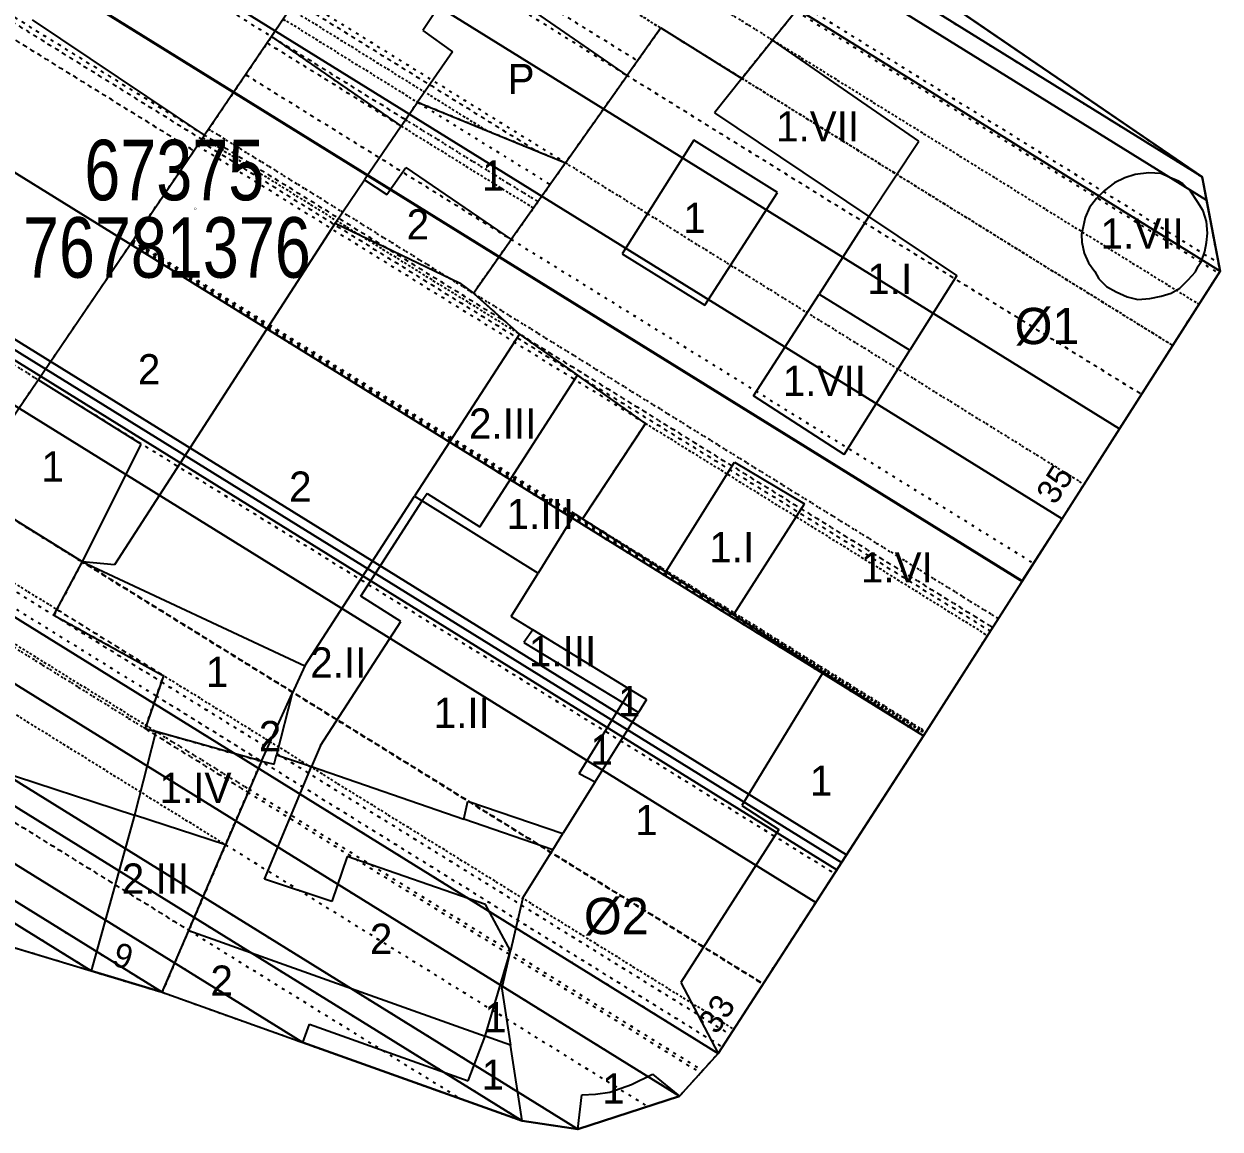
# Model space of a CAD drawing. Extents: x 676297 to 676945, y 613531 to 614154.
# Drawn here: x 676779.69 to 676829.14, y 613731.59 to 613777.28 of the extents above; entities that cross this region are included whole.
import ezdxf
from ezdxf.enums import TextEntityAlignment as Align

# ---------------------------------------------------------------- set-up
doc = ezdxf.new("R2010")
doc.units = 0
doc.header["$MEASUREMENT"] = 0
doc.linetypes.add('DOT', pattern=[0.25, 0, -0.25])
doc.layers.get('0').update_dxf_attribs({"linetype": 'CONTINUOUS'})
for name, color, linetype in [('10', 7, 'CONTINUOUS'), ('11', 7, 'CONTINUOUS'), ('12', 7, 'CONTINUOUS'), ('13', 7, 'CONTINUOUS'), ('22', 7, 'CONTINUOUS'), ('25', 7, 'CONTINUOUS'), ('26', 7, 'CONTINUOUS'), ('27', 7, 'CONTINUOUS'), ('62', 7, 'CONTINUOUS')]:
    doc.layers.add(name, color=color, linetype=linetype)
doc.styles.get("Standard").update_dxf_attribs({"font": 'txt', "height": 0.2})

msp = doc.modelspace()

# ---------------------------------------------------------------- linework, layer by layer
at = {"layer": '10', "color": 215, "linetype": 'CONTINUOUS'}
for p, q in [((676810.378, 613783.281), (676828.398, 613770.953)), ((676828.398, 613770.953), (676829.139, 613767.059)), ((676829.139, 613767.059), (676816.876, 613747.844)), ((676816.876, 613747.844), (676808.391, 613734.722)), ((676769.44, 613742.077), (676782.473, 613738.134)), ((676785.404, 613737.247), (676782.473, 613738.134)), ((676785.404, 613737.247), (676791.225, 613735.169)), ((676800.281, 613731.937), (676791.225, 613735.169)), ((676808.391, 613734.722), (676806.786, 613732.958)), ((676806.786, 613732.958), (676802.584, 613731.592)), ((676802.584, 613731.592), (676800.281, 613731.937))]:
    msp.add_line(p, q, dxfattribs=at)
at = {"layer": '11', "color": 215, "linetype": 'CONTINUOUS'}
for p, q in [((676790.702, 613777.903), (676789.923, 613776.756)), ((676811.596, 613777.811), (676810.638, 613776.613)), ((676806.017, 613777.11), (676804.628, 613775.144)), ((676806.017, 613777.11), (676809.369, 613775.028)), ((676789.923, 613776.756), (676787.156, 613772.683)), ((676789.923, 613776.756), (676795.287, 613773.054)), ((676809.369, 613775.028), (676810.638, 613776.613)), ((676802.078, 613771.536), (676804.628, 613775.144)), ((676795.287, 613773.054), (676795.959, 613774.041)), ((676795.959, 613774.041), (676802.078, 613771.536)), ((676780.282, 613762.567), (676787.156, 613772.683)), ((676802.078, 613771.536), (676799.837, 613768.366)), ((676798.269, 613766.147), (676799.837, 613768.366)), ((676798.269, 613766.147), (676800.178, 613764.454)), ((676800.178, 613764.454), (676802.578, 613762.753)), ((676777.228, 613758.071), (676780.282, 613762.567)), ((676805.384, 613760.765), (676802.578, 613762.753)), ((676805.384, 613760.765), (676802.782, 613756.819)), ((676782.107, 613755.046), (676777.228, 613758.071)), ((676802.782, 613756.819), (676806.231, 613754.623)), ((676780.931, 613752.831), (676782.1, 613755.033)), ((676782.107, 613755.046), (676782.1, 613755.033)), ((676806.231, 613754.623), (676809.019, 613752.848)), ((676780.931, 613752.831), (676785.467, 613750.334)), ((676809.019, 613752.848), (676812.732, 613750.483)), ((676785.467, 613750.334), (676784.697, 613748.151)), ((676816.876, 613747.844), (676812.732, 613750.483)), ((676784.697, 613748.151), (676785.146, 613748.025)), ((676789.508, 613746.799), (676785.146, 613748.025)), ((676789.508, 613746.799), (676788.025, 613743.347)), ((676786.504, 613739.806), (676788.025, 613743.347)), ((676785.404, 613737.247), (676786.504, 613739.806))]:
    msp.add_line(p, q, dxfattribs=at)
at = {"layer": '12', "color": 15, "linetype": 'CONTINUOUS'}
for p, q in [((676798, 613779.726), (676796.178, 613777)), ((676804.628, 613775.144), (676798, 613779.726)), ((676787.156, 613772.683), (676780.048, 613777.446)), ((676796.178, 613777), (676797.401, 613776.122)), ((676816.68, 613772.43), (676810.638, 613776.613)), ((676797.401, 613776.122), (676795.959, 613774.041)), ((676809.369, 613775.028), (676808.235, 613773.6)), ((676808.235, 613773.6), (676814.622, 613769.314)), ((676795.287, 613773.054), (676793.774, 613770.832)), ((676807.379, 613772.474), (676804.415, 613767.772)), ((676810.844, 613770.31), (676807.379, 613772.474)), ((676814.622, 613769.314), (676816.68, 613772.43)), ((676794.687, 613770.224), (676795.484, 613771.348)), ((676795.484, 613771.348), (676799.837, 613768.366)), ((676825.196, 613770.915), (676824.769, 613770.708)), ((676825.626, 613771.049), (676825.196, 613770.915)), ((676826.189, 613771.117), (676825.626, 613771.049)), ((676826.684, 613771.094), (676826.189, 613771.117)), ((676827.067, 613770.936), (676826.684, 613771.094)), ((676827.421, 613770.776), (676827.067, 613770.936)), ((676792.557, 613769.044), (676793.774, 613770.832)), ((676793.774, 613770.832), (676794.687, 613770.224)), ((676824.769, 613770.708), (676824.361, 613770.386)), ((676827.6, 613770.668), (676827.421, 613770.776)), ((676827.916, 613770.361), (676827.6, 613770.668)), ((676807.834, 613765.649), (676810.844, 613770.31)), ((676824.025, 613770.066), (676823.735, 613769.691)), ((676824.361, 613770.386), (676824.025, 613770.066)), ((676828.209, 613769.923), (676827.916, 613770.361)), ((676828.441, 613769.555), (676828.209, 613769.923)), ((676823.735, 613769.691), (676823.563, 613769.277)), ((676828.574, 613769.11), (676828.441, 613769.555)), ((676792.557, 613769.044), (676783.432, 613754.913)), ((676792.557, 613769.044), (676797.701, 613766.573)), ((676814.622, 613769.314), (676812.561, 613766.11)), ((676818.26, 613766.873), (676814.622, 613769.314)), ((676823.563, 613769.277), (676823.476, 613768.895)), ((676828.622, 613768.633), (676828.574, 613769.11)), ((676823.476, 613768.895), (676823.416, 613768.573)), ((676823.416, 613768.573), (676823.429, 613768.254)), ((676828.579, 613768.239), (676828.622, 613768.633)), ((676823.429, 613768.254), (676823.519, 613767.807)), ((676828.506, 613767.872), (676828.579, 613768.239)), ((676804.415, 613767.772), (676807.834, 613765.649)), ((676823.519, 613767.807), (676823.694, 613767.408)), ((676828.24, 613767.265), (676828.377, 613767.475)), ((676828.377, 613767.475), (676828.506, 613767.872)), ((676823.694, 613767.408), (676823.955, 613767.041)), ((676823.955, 613767.041), (676824.126, 613766.743)), ((676827.813, 613766.695), (676828.119, 613767.028)), ((676828.119, 613767.028), (676828.24, 613767.265)), ((676797.701, 613766.573), (676798.269, 613766.147)), ((676818.26, 613766.873), (676816.313, 613763.785)), ((676824.126, 613766.743), (676824.443, 613766.422)), ((676827.477, 613766.361), (676827.813, 613766.695)), ((676809.852, 613761.898), (676812.561, 613766.11)), ((676812.561, 613766.11), (676816.313, 613763.785)), ((676824.443, 613766.422), (676824.843, 613766.207)), ((676824.843, 613766.207), (676825.301, 613765.993)), ((676825.301, 613765.993), (676825.741, 613765.881)), ((676826.232, 613765.931), (676826.707, 613766.024)), ((676826.707, 613766.024), (676827.123, 613766.143)), ((676827.123, 613766.143), (676827.477, 613766.361)), ((676825.741, 613765.881), (676826.232, 613765.931)), ((676800.178, 613764.454), (676795.841, 613757.756)), ((676813.602, 613759.484), (676816.313, 613763.785)), ((676784.543, 613759.9), (676780.282, 613762.567)), ((676798.544, 613756.495), (676802.578, 613762.753)), ((676813.602, 613759.484), (676809.852, 613761.898)), ((676782.107, 613755.046), (676784.543, 613759.9)), ((676806.231, 613754.623), (676809.059, 613759.162)), ((676809.059, 613759.162), (676811.955, 613757.438)), ((676791.298, 613750.74), (676795.841, 613757.756)), ((676793.622, 613753.628), (676796.157, 613757.558)), ((676795.841, 613757.756), (676796.157, 613757.558)), ((676796.358, 613757.87), (676796.157, 613757.558)), ((676796.157, 613757.558), (676800.945, 613754.573)), ((676796.358, 613757.87), (676798.544, 613756.495)), ((676809.019, 613752.848), (676811.955, 613757.438)), ((676802.469, 613757.024), (676800.945, 613754.573)), ((676802.469, 613757.024), (676802.782, 613756.819)), ((676783.432, 613754.913), (676782.107, 613755.046)), ((676782.107, 613755.046), (676791.298, 613750.74)), ((676799.835, 613752.786), (676800.945, 613754.573)), ((676795.273, 613752.579), (676793.622, 613753.628)), ((676799.835, 613752.786), (676800.734, 613752.233)), ((676791.948, 613747.454), (676795.273, 613752.579)), ((676800.734, 613752.233), (676800.356, 613751.703)), ((676804.768, 613749.749), (676800.734, 613752.233)), ((676800.356, 613751.703), (676804.446, 613749.225)), ((676791.298, 613750.74), (676790.78, 613749.599)), ((676812.732, 613750.483), (676809.366, 613744.963)), ((676804.768, 613749.749), (676804.446, 613749.225)), ((676805.424, 613749.345), (676804.768, 613749.749)), ((676789.508, 613746.799), (676790.78, 613749.599)), ((676790.78, 613749.599), (676790.134, 613747.063)), ((676802.641, 613746.292), (676804.446, 613749.225)), ((676804.446, 613749.225), (676805.094, 613748.815)), ((676805.424, 613749.345), (676805.094, 613748.815)), ((676803.305, 613745.945), (676805.094, 613748.815)), ((676785.146, 613748.025), (676784.261, 613744.573)), ((676776.321, 613747.158), (676784.261, 613744.573)), ((676791.948, 613747.454), (676791.585, 613746.584)), ((676789.508, 613746.799), (676790.035, 613746.676)), ((676790.035, 613746.676), (676790.134, 613747.063)), ((676790.134, 613747.063), (676791.585, 613746.584)), ((676789.64, 613741.922), (676791.585, 613746.584)), ((676791.585, 613746.584), (676797.876, 613744.408)), ((676802.641, 613746.292), (676803.305, 613745.945)), ((676803.305, 613745.945), (676801.975, 613743.811)), ((676797.876, 613744.408), (676798.044, 613745.154)), ((676798.044, 613745.154), (676801.975, 613743.811)), ((676809.366, 613744.963), (676810.899, 613743.981)), ((676784.261, 613744.573), (676782.473, 613738.134)), ((676788.025, 613743.347), (676784.261, 613744.573)), ((676801.554, 613743.136), (676797.876, 613744.408)), ((676801.554, 613743.136), (676801.975, 613743.811)), ((676810.899, 613743.981), (676806.852, 613737.649)), ((676793.056, 613742.865), (676792.418, 613740.993)), ((676798.777, 613740.869), (676793.056, 613742.865)), ((676800.318, 613741.152), (676801.554, 613743.136)), ((676792.418, 613740.993), (676789.64, 613741.922)), ((676799.81, 613738.954), (676798.777, 613740.869)), ((676800.318, 613741.152), (676799.81, 613738.954)), ((676786.504, 613739.806), (676798.759, 613735.438)), ((676798.759, 613735.438), (676799.81, 613738.954)), ((676799.449, 613737.395), (676799.81, 613738.954)), ((676799.449, 613737.395), (676799.804, 613735.066)), ((676806.852, 613737.649), (676808.391, 613734.722)), ((676791.225, 613735.169), (676791.498, 613735.926)), ((676791.498, 613735.926), (676798.06, 613733.588)), ((676798.06, 613733.588), (676798.759, 613735.438)), ((676799.804, 613735.066), (676798.759, 613735.438)), ((676800.281, 613731.937), (676799.804, 613735.066)), ((676804.811, 613733.436), (676805.679, 613733.865)), ((676805.679, 613733.865), (676806.786, 613732.958)), ((676803.909, 613733.122), (676804.811, 613733.436)), ((676802.584, 613731.592), (676802.754, 613733.001)), ((676802.754, 613733.001), (676803.318, 613733.039)), ((676803.318, 613733.039), (676803.909, 613733.122))]:
    msp.add_line(p, q, dxfattribs=at)

# ---------------------------------------------------------------- texts
at = {"layer": '13', "color": 15, "linetype": 'CONTINUOUS'}
for s, p in [('P', (676800.243, 613775)), ('1.VII', (676812.5, 613773.044)), ('1 ', (676799.323, 613771.014)), ('2 ', (676796.207, 613769.002)), ('1 ', (676807.646, 613769.258)), ('1.VII', (676825.918, 613768.611)), ('1.I', (676815.484, 613766.738)), ('2 ', (676785.096, 613763.011)), ('1.VII', (676812.78, 613762.521)), ('2.III', (676799.482, 613760.769)), ('1 ', (676781.108, 613758.984)), ('2 ', (676791.349, 613758.16)), ('1.III', (676801.039, 613757.019)), ('1.I', (676808.953, 613755.651)), ('1.VI', (676815.777, 613754.814)), ('1.III', (676801.957, 613751.347)), ('1 ', (676787.909, 613750.494)), ('2.II', (676792.685, 613750.891)), ('1 ', (676804.944, 613749.279)), ('1.II', (676797.79, 613748.802)), ('2 ', (676790.097, 613747.848)), ('1 ', (676803.803, 613747.284)), ('1.IV', (676786.784, 613745.695)), ('1 ', (676812.877, 613745.996)), ('1 ', (676805.658, 613744.369)), ('2.III', (676785.129, 613741.956)), ('2 ', (676794.689, 613739.468)), ('2 ', (676788.098, 613737.737)), ('1 ', (676799.419, 613736.215)), ('1 ', (676799.308, 613733.842)), ('1 ', (676804.292, 613733.267))]:
    msp.add_text(s, height=1.25, dxfattribs=at).set_placement(p, align=Align.MIDDLE)
at = {"layer": '22', "color": 7, "linetype": 'CONTINUOUS'}
for s, rotation, p in [('35', 57.4389, (676822.722, 613757.982)), ('9', 343.1464, (676783.65, 613738.272)), ('33', 57.4389, (676808.739, 613736.089))]:
    msp.add_text(s, height=1, rotation=rotation, dxfattribs=at).set_placement(p, align=Align.CENTER)
at = {"layer": '25', "color": 215, "linetype": 'CONTINUOUS', "width": 0.8}
msp.add_text('67375', height=2.5, dxfattribs=at).set_placement((676785.905, 613771.239), align=Align.MIDDLE)
at = {"layer": '26', "color": 215, "linetype": 'CONTINUOUS'}
msp.add_text('O', height=0.1, dxfattribs=at).set_placement((676786.769, 613769.639), align=Align.MIDDLE)
at = {"layer": '26', "color": 215, "linetype": 'CONTINUOUS', "width": 0.8}
msp.add_text('76781376', height=2.5, dxfattribs=at).set_placement((676785.598, 613768.039), align=Align.MIDDLE)
at = {"layer": '27', "color": 215, "linetype": 'CONTINUOUS'}
for s, p in [('%%c1', (676821.987, 613764.792)), ('%%c2', (676804.18, 613740.401))]:
    msp.add_text(s, height=1.5, dxfattribs=at).set_placement(p, align=Align.MIDDLE)

# ---------------------------------------------------------------- meshes
at = {"color": 7, "linetype": 'DOT'}
mesh = msp.add_polyface(dxfattribs=at)
corners = [(676777.228, 613758.071), (676777.228, 613758.071), (676769.998, 613762.554), (676777.228, 613758.072), (676765.189, 613765.536), (676777.348, 613758.248), (676765.283, 613765.729), (676777.538, 613758.527), (676764.345, 613766.707), (676779.271, 613761.079), (676766.267, 613769.142), (676780.282, 613762.567), (676767.246, 613770.649), (676786.716, 613772.036), (676773.479, 613780.243), (676787.039, 613772.51), (676766.093, 613785.497), (676787.156, 613772.683), (676766.207, 613785.672), (676789.923, 613776.756), (676768.889, 613789.797), (676790.702, 613777.903), (676769.644, 613790.959), (676790.074, 613778.504), (676769.742, 613791.11), (676789.422, 613779.128), (676769.844, 613791.267), (676789.819, 613779.738), (676770.24, 613791.877), (676778.163, 613786.965), (676790.012, 613780.035), (676770.433, 613792.174), (676774.086, 613789.909), (676778.362, 613787.258), (676790.178, 613780.289), (676770.598, 613792.428), (676778.533, 613787.508), (676792.353, 613783.63), (676780.778, 613790.806), (676795.474, 613788.424), (676784, 613795.538), (676797.786, 613791.976), (676786.387, 613799.044), (676797.786, 613791.976), (676786.524, 613799.245), (676792.461, 613795.564), (676786.691, 613799.491)]
mesh.append_faces([[corners[k] for k in face] for face in [(0, 0, 1, 2), (2, 1, 3, 4), (4, 3, 5, 6), (6, 5, 7, 8), (8, 7, 9, 10), (10, 9, 11, 12), (12, 11, 13, 14), (14, 13, 15, 16), (16, 15, 17, 18), (18, 17, 19, 20), (20, 19, 21, 22), (22, 21, 23, 24), (24, 23, 25, 26), (26, 25, 27, 28), (28, 29, 32, 31), (29, 27, 30, 33), (31, 32, 35, 35), (33, 30, 34, 36), (36, 34, 37, 38), (38, 37, 39, 40), (40, 39, 41, 42), (42, 43, 45, 44), (44, 45, 46, 46)]], dxfattribs={"vtx0": -1, "vtx2": -1, "color": 7})
mesh = msp.add_polyface(dxfattribs=at)
corners = [(676795.287, 613773.054), (676795.467, 613773.319), (676789.923, 613776.756), (676795.959, 613774.041), (676790.414, 613777.479), (676798.82, 613772.87), (676790.702, 613777.903), (676800.868, 613772.031), (676789.422, 613779.128), (676802.078, 613771.536), (676789.54, 613779.31), (676804.628, 613775.144), (676791.947, 613783.006), (676805.058, 613775.753), (676792.353, 613783.63), (676809.369, 613775.028), (676806.015, 613777.107), (676793.256, 613785.018), (676809.371, 613775.03), (676806.017, 613777.11), (676793.258, 613785.021), (676810.638, 613776.613), (676794.356, 613786.708), (676811.596, 613777.811), (676795.188, 613787.984), (676808.267, 613780.293), (676795.381, 613788.282), (676810.378, 613783.281), (676797.374, 613791.343), (676810.378, 613783.281), (676797.786, 613791.976)]
mesh.append_faces([[corners[k] for k in face] for face in [(0, 0, 1, 2), (2, 1, 3, 4), (4, 3, 5, 6), (6, 5, 7, 8), (8, 7, 9, 10), (10, 9, 11, 12), (12, 11, 13, 14), (14, 13, 16, 17), (17, 16, 19, 20), (15, 15, 18, 19), (20, 18, 21, 22), (22, 21, 23, 24), (24, 23, 25, 26), (26, 25, 27, 28), (28, 29, 30, 30)]], dxfattribs={"vtx0": -1, "vtx2": -1, "color": 7})
mesh = msp.add_polyface(dxfattribs=at)
corners = [(676816.876, 613747.844), (676816.908, 613747.894), (676812.732, 613750.483), (676816.937, 613747.939), (676809.019, 613752.848), (676816.958, 613747.972), (676806.231, 613754.623), (676816.984, 613748.014), (676802.782, 613756.819), (676819.526, 613751.997), (676805.384, 613760.765), (676819.64, 613752.175), (676802.578, 613762.753), (676819.737, 613752.327), (676800.178, 613764.454), (676819.97, 613752.692), (676798.269, 613766.147), (676821.429, 613754.979), (676799.837, 613768.366), (676823.514, 613758.245), (676802.078, 613771.536), (676825.887, 613761.963), (676804.628, 613775.144), (676827.178, 613763.986), (676806.015, 613777.107), (676809.369, 613775.028), (676827.18, 613763.989), (676806.017, 613777.11), (676809.371, 613775.03), (676828.263, 613765.686), (676810.638, 613776.613), (676829.082, 613766.97), (676811.596, 613777.811), (676829.139, 613767.059), (676810.602, 613778.552), (676829.139, 613767.059), (676808.267, 613780.293), (676829.076, 613767.391), (676809.81, 613782.477), (676828.398, 613770.953), (676810.378, 613783.281)]
mesh.append_faces([[corners[k] for k in face] for face in [(0, 0, 1, 2), (2, 1, 3, 4), (4, 3, 5, 6), (6, 5, 7, 8), (8, 7, 9, 10), (10, 9, 11, 12), (12, 11, 13, 14), (14, 13, 15, 16), (16, 15, 17, 18), (18, 17, 19, 20), (20, 19, 21, 22), (22, 21, 23, 24), (24, 25, 27, 27), (25, 23, 26, 28), (28, 26, 29, 30), (30, 29, 31, 32), (32, 31, 33, 34), (34, 35, 37, 36), (36, 37, 39, 38), (38, 39, 40, 40)]], dxfattribs={"vtx0": -1, "vtx2": -1, "color": 7})
mesh = msp.add_polyface(dxfattribs=at)
corners = [(676785.404, 613737.247), (676791.225, 613735.169), (676785.924, 613738.456), (676797.724, 613732.85), (676786.504, 613739.806), (676800.281, 613731.937), (676786.732, 613740.337), (676802.584, 613731.592), (676787.1, 613741.192), (676805.471, 613732.53), (676788.025, 613743.347), (676806.786, 613732.958), (676788.447, 613744.329), (676807.657, 613733.916), (676788.955, 613745.511), (676784.697, 613748.151), (676807.746, 613734.013), (676789.006, 613745.632), (676785.146, 613748.025), (676784.741, 613748.276), (676808.391, 613734.722), (676789.383, 613746.507), (676788.418, 613747.105), (676785.062, 613749.186), (676808.562, 613734.986), (676789.508, 613746.799), (676785.169, 613749.489), (676808.891, 613735.496), (676785.376, 613750.075), (676780.931, 613752.831), (676809.037, 613735.721), (676785.467, 613750.334), (676781.057, 613753.068), (676810.242, 613737.585), (676782.1, 613755.033), (676810.25, 613737.597), (676782.107, 613755.046), (676777.228, 613758.071), (676810.25, 613737.597), (676782.107, 613755.046), (676777.228, 613758.071), (676813.199, 613742.158), (676780.282, 613762.567), (676816.876, 613747.844), (676784.09, 613768.171), (676816.876, 613747.844), (676784.124, 613768.22), (676812.732, 613750.483), (676784.154, 613768.265), (676809.019, 613752.848), (676784.176, 613768.297), (676806.231, 613754.623), (676784.203, 613768.338), (676802.782, 613756.819), (676786.861, 613772.249), (676805.384, 613760.765), (676786.98, 613772.424), (676802.578, 613762.753), (676787.082, 613772.574), (676800.178, 613764.454), (676787.156, 613772.683), (676799.596, 613764.97), (676787.325, 613772.932), (676798.269, 613766.147), (676788.851, 613775.178), (676799.837, 613768.366), (676789.743, 613776.491), (676795.287, 613773.054), (676800.755, 613769.664), (676789.923, 613776.756), (676795.467, 613773.319), (676800.94, 613769.926), (676795.959, 613774.041), (676801.445, 613770.64), (676802.078, 613771.536)]
mesh.append_faces([[corners[k] for k in face] for face in [(0, 0, 1, 2), (2, 1, 3, 4), (4, 3, 5, 6), (6, 5, 7, 8), (8, 7, 9, 10), (10, 9, 11, 12), (12, 11, 13, 14), (15, 15, 18, 19), (14, 13, 16, 17), (19, 18, 22, 23), (17, 16, 20, 21), (23, 22, 25, 26), (21, 20, 24, 25), (26, 24, 27, 28), (29, 29, 31, 32), (28, 27, 30, 31), (32, 30, 33, 34), (34, 33, 35, 36), (37, 37, 39, 40), (36, 35, 38, 39), (40, 38, 41, 42), (42, 41, 43, 44), (44, 45, 47, 46), (46, 47, 49, 48), (48, 49, 51, 50), (50, 51, 53, 52), (52, 53, 55, 54), (54, 55, 57, 56), (56, 57, 59, 58), (58, 59, 61, 60), (60, 61, 63, 62), (62, 63, 65, 64), (64, 65, 68, 66), (66, 67, 69, 69), (67, 68, 71, 70), (70, 71, 73, 72), (72, 73, 74, 74)]], dxfattribs={"vtx0": -1, "vtx2": -1, "color": 7})
mesh = msp.add_polyface(dxfattribs=at)
corners = [(676749.841, 613745.893), (676751.265, 613750.085), (676768.533, 613739.379), (676748.39, 613753.559), (676751.74, 613751.482), (676769.003, 613740.779), (676748.721, 613754.092), (676751.947, 613752.092), (676769.209, 613741.39), (676749.094, 613754.692), (676769.44, 613742.077), (676750.949, 613757.679), (676782.473, 613738.134), (676751.366, 613758.351), (676785.404, 613737.247), (676752.819, 613760.691), (676786.504, 613739.806), (676754.829, 613763.928), (676788.025, 613743.347), (676756.058, 613765.907), (676788.955, 613745.511), (676784.697, 613748.151), (676756.127, 613766.017), (676789.006, 613745.632), (676785.146, 613748.025), (676784.741, 613748.276), (676756.789, 613767.085), (676789.508, 613746.799), (676785.169, 613749.489), (676757.11, 613767.6), (676785.376, 613750.075), (676780.931, 613752.831), (676757.251, 613767.828), (676785.467, 613750.334), (676781.057, 613753.068), (676758.422, 613769.714), (676782.1, 613755.033), (676758.43, 613769.726), (676782.107, 613755.046), (676777.228, 613758.071), (676758.43, 613769.726), (676782.107, 613755.046), (676777.049, 613758.182), (676758.43, 613769.726), (676769.998, 613762.554), (676758.43, 613769.727), (676765.189, 613765.536), (676758.543, 613769.908), (676765.283, 613765.729), (676758.72, 613770.194), (676764.345, 613766.707), (676760.347, 613772.813), (676766.267, 613769.142), (676760.543, 613773.129), (676760.543, 613773.129)]
mesh.append_faces([[corners[k] for k in face] for face in [(0, 0, 2, 1), (1, 2, 5, 4), (3, 3, 7, 6), (4, 5, 8, 7), (6, 8, 10, 9), (9, 10, 12, 11), (11, 12, 14, 13), (13, 14, 16, 15), (15, 16, 18, 17), (17, 18, 20, 19), (19, 21, 25, 22), (21, 20, 23, 24), (22, 25, 28, 26), (24, 23, 27, 27), (26, 28, 30, 29), (29, 31, 34, 32), (31, 30, 33, 33), (32, 34, 36, 35), (35, 36, 38, 37), (37, 39, 42, 40), (39, 38, 41, 41), (40, 42, 44, 43), (43, 44, 46, 45), (45, 46, 48, 47), (47, 48, 50, 49), (49, 50, 52, 51), (51, 52, 54, 53)]], dxfattribs={"vtx0": -1, "vtx2": -1, "color": 7})
at = {"layer": '62', "color": 7, "linetype": 'CONTINUOUS'}
mesh = msp.add_polyface(dxfattribs=at)
corners = [(676749.841, 613745.893), (676751.265, 613750.085), (676768.533, 613739.379), (676748.39, 613753.559), (676751.74, 613751.482), (676769.003, 613740.779), (676748.721, 613754.092), (676751.947, 613752.092), (676769.209, 613741.39), (676749.094, 613754.692), (676769.44, 613742.077), (676750.949, 613757.679), (676782.473, 613738.134), (676751.366, 613758.351), (676785.404, 613737.247), (676752.052, 613759.456), (676791.225, 613735.169), (676753.121, 613761.177), (676800.281, 613731.937), (676753.606, 613761.959), (676802.584, 613731.592), (676755.387, 613764.826), (676806.786, 613732.958), (676756.624, 613766.818), (676808.391, 613734.722), (676760.543, 613773.129), (676812.426, 613740.961), (676760.543, 613773.129), (676813.298, 613742.311), (676739.907, 613787.814), (676813.493, 613742.612), (676740.104, 613788.113), (676813.694, 613742.923), (676740.063, 613788.574), (676816.876, 613747.844), (676743.454, 613793.366), (676820.955, 613754.235), (676747.841, 613799.566), (676820.964, 613754.249), (676747.972, 613799.504), (676822.605, 613756.821), (676749.801, 613801.96), (676824.98, 613760.542), (676752.447, 613805.513), (676829.139, 613767.059), (676757.081, 613811.735), (676828.58, 613769.997), (676758.401, 613813.508), (676828.398, 613770.953), (676758.831, 613814.085), (676810.378, 613783.281), (676759.419, 613814.876), (676797.786, 613791.976), (676759.872, 613815.483), (676792.461, 613795.564), (676760.018, 613815.679), (676786.691, 613799.491), (676760.196, 613815.918), (676782.506, 613802.35), (676760.33, 613816.099), (676777.453, 613805.803), (676760.493, 613816.318), (676775.764, 613807.034), (676760.587, 613816.444), (676773.465, 613808.71), (676760.916, 613816.491), (676765.182, 613814.749), (676762.101, 613816.659), (676762.486, 613816.714)]
mesh.append_faces([[corners[k] for k in face] for face in [(0, 0, 2, 1), (1, 2, 5, 4), (3, 3, 7, 6), (4, 5, 8, 7), (6, 8, 10, 9), (9, 10, 12, 11), (11, 12, 14, 13), (13, 14, 16, 15), (15, 16, 18, 17), (17, 18, 20, 19), (19, 20, 22, 21), (21, 22, 24, 23), (23, 24, 26, 25), (27, 26, 28, 29), (29, 28, 30, 31), (31, 30, 32, 33), (33, 32, 34, 35), (35, 34, 36, 37), (37, 36, 38, 39), (39, 38, 40, 41), (41, 40, 42, 43), (43, 42, 44, 45), (45, 44, 46, 47), (47, 46, 48, 49), (49, 48, 50, 51), (51, 50, 52, 53), (53, 52, 54, 55), (55, 54, 56, 57), (57, 56, 58, 59), (59, 58, 60, 61), (61, 60, 62, 63), (63, 62, 64, 65), (65, 64, 66, 67), (67, 66, 68, 68)]], dxfattribs={"vtx0": -1, "vtx2": -1, "color": 7})

doc.saveas('drawing.dxf')
